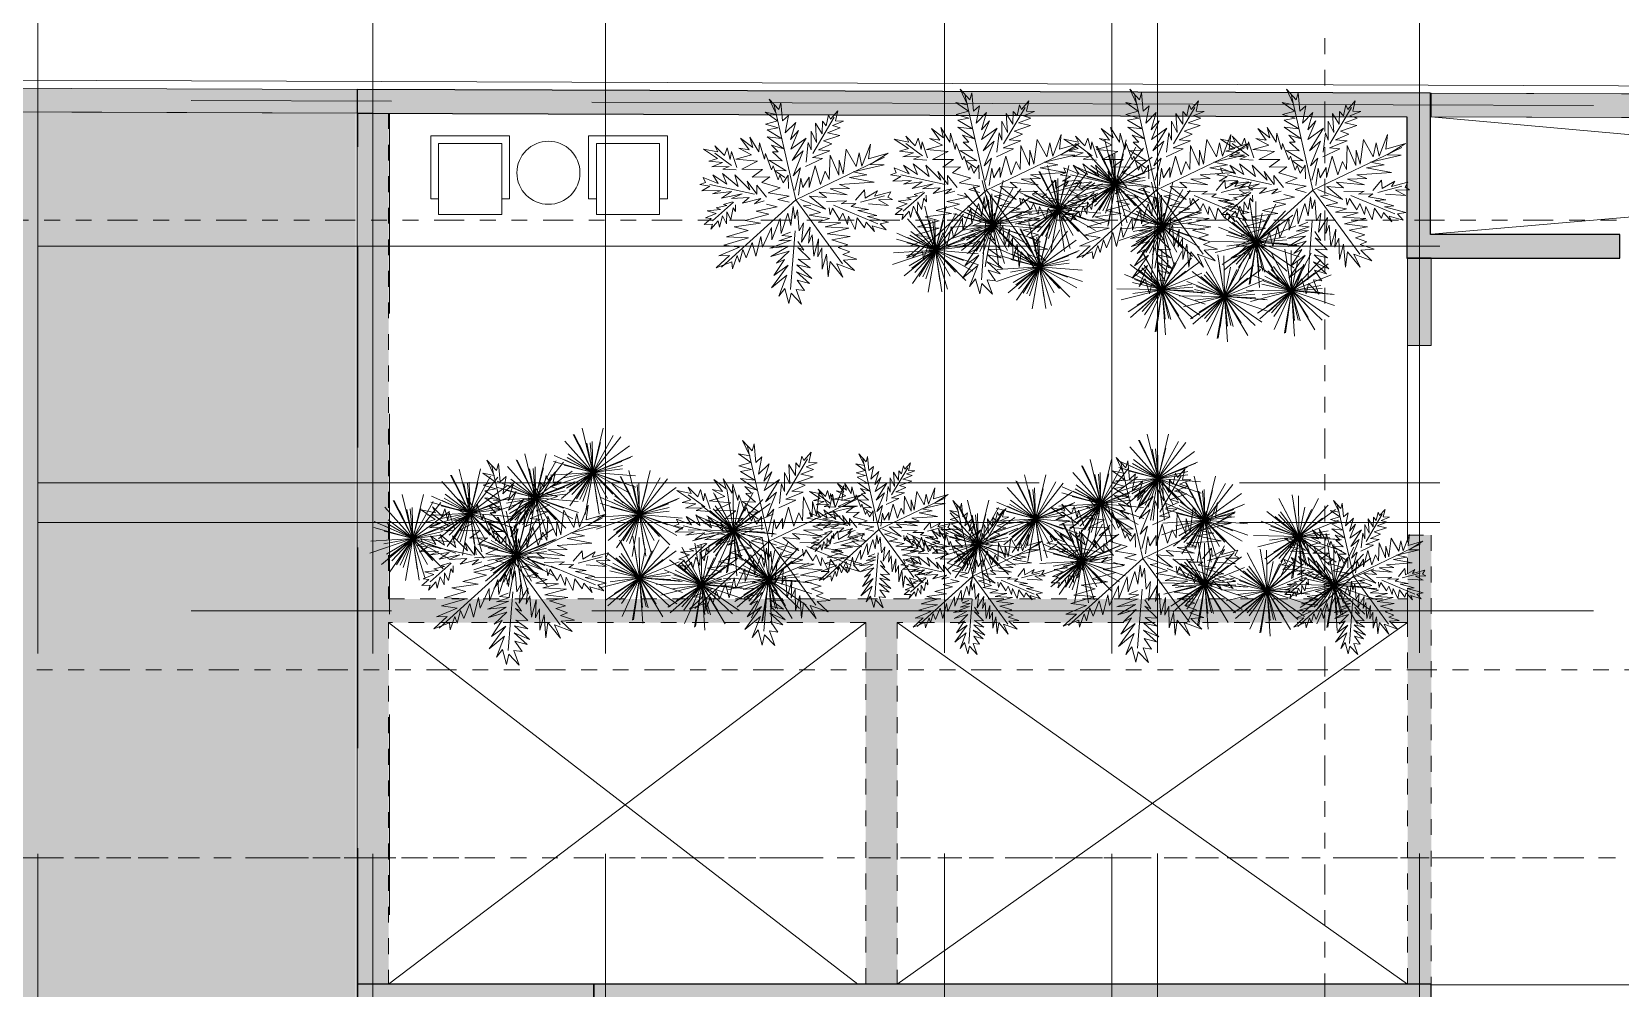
# Model space of a CAD drawing. Header units: metres. Extents: x -54 to 264, y -14 to 31.
# Drawn here: x 22.6 to 32.67, y 15.82 to 21.88 of the extents above; entities that cross this region are included whole.
import ezdxf
from ezdxf.enums import TextEntityAlignment as Align

# ---------------------------------------------------------------- set-up
doc = ezdxf.new("R2010")
doc.units = ezdxf.units.M
doc.header["$LTSCALE"] = 0.001
for name, pattern in [('CENTERX2', [101.6, 63.5, -12.7, 12.7, -12.7]), ('DIVIDEX2', [63.5, 25.4, -12.7, 0, -12.7, 0, -12.7]), ('HIDDENX2', [19.05, 12.7, -6.35])]:
    doc.linetypes.add(name, pattern=pattern)
doc.layers.get('0').update_dxf_attribs({"lineweight": 13, "true_color": 0x000000})
for name, color, linetype, lineweight, true_color in [('Jach-Anotaciones-Hatch-Lum100%', 7, 'Continuous', 13, 0x000000), ('Jach-Anotaciones-Hatch-Lum30%', 7, 'Continuous', 9, 0xb3b3b3), ('Jach-Anotaciones-Hatch-Lum50%', 9, 'Continuous', 13, 0x808080), ('Jach-Anotaciones-Hatch-Lum60%', 7, 'Continuous', 13, 0x666666), ('Jach-Anotaciones-Hatch-Lum80%', 250, 'Continuous', 13, 0x333333), ('JACH-Anotaciones-Lineas-CORTE', 7, 'DIVIDEX2', 18, 0x000000), ('JACH-Anotaciones-Lineas-CORTE @ 0.05', 7, 'DIVIDEX2', 18, 0x000000), ('JACH-Anotaciones-Lineas-CORTE @ 0.075', 7, 'DIVIDEX2', 18, 0x000000), ('JACH-Anotaciones-Lineas-EJES', 7, 'CENTERX2', 9, 0x666666), ('JACH-Arq-Lineas-Piso', 7, 'Continuous', 13, 0x1a1a1a), ('JACH-Arq-Lineas-Proyeccion', 250, 'HIDDENX2', 13, 0x333333), ('JACH-Arq-Líneas-ProyeccionCerramientos', 7, 'HIDDENX2', 13, 0x000000), ('JACH-Arq-Mobiliario01-', 250, 'Continuous', 9, 0x333333), ('JACH-Arq-Muros01-Carga', 7, 'Continuous', 25, 0x000000), ('JACH-Arq-Muros03Bajos', 7, 'Continuous', 13, 0x404040), ('JACH-ArqPaisaje-Vegetación', 7, 'Continuous', 13, 0x999999)]:
    doc.layers.add(name, color=color, linetype=linetype, lineweight=lineweight, true_color=true_color)
doc.styles.add('01c-Arial-JACH(3mm)', font='arial.ttf', dxfattribs={"height": 3})

# ---------------------------------------------------------------- blocks, each defined once
blk = doc.blocks.new('A$C6CAA186E')
at = {"color": 0}
for p, q in [((0.553, 1.62), (0.658, 1.547)), ((0.65, 1.601), (0.553, 1.62)), ((0.588, 1.732), (0.65, 1.601)), ((0.67, 1.644), (0.588, 1.732)), ((0.812, 0.88), (0.627, 1.691)), ((0.686, 1.703), (0.67, 1.644)), ((0.7, 1.547), (0.686, 1.703)), ((1.106, 1.562), (1.169, 1.633)), ((1.169, 1.633), (1.148, 1.547)), ((0.658, 1.547), (0.555, 1.519)), ((0.555, 1.519), (0.663, 1.488)), ((0.663, 1.488), (0.569, 1.471)), ((0.751, 1.593), (0.7, 1.547)), ((0.723, 1.447), (0.751, 1.593)), ((0.812, 1.535), (0.723, 1.447)), ((0.768, 1.389), (0.812, 1.535)), ((0.956, 1.271), (1.137, 1.578)), ((0.988, 1.366), (0.978, 1.528)), ((0.978, 1.528), (1.035, 1.437)), ((1.035, 1.437), (1.037, 1.544)), ((1.037, 1.544), (1.069, 1.507)), ((1.069, 1.507), (1.09, 1.6)), ((1.187, 1.488), (1.081, 1.448)), ((1.09, 1.6), (1.106, 1.562)), ((1.217, 1.544), (1.124, 1.508)), ((1.124, 1.508), (1.187, 1.488)), ((1.148, 1.547), (1.217, 1.544)), ((0.345, 1.401), (0.417, 1.302)), ((0.448, 1.323), (0.345, 1.401)), ((0.501, 1.286), (0.425, 1.409)), ((0.425, 1.409), (0.448, 1.323)), ((0.506, 1.362), (0.501, 1.286)), ((0.547, 1.224), (0.506, 1.362)), ((0.569, 1.471), (0.692, 1.398)), ((0.57, 1.412), (0.711, 1.312)), ((0.692, 1.398), (0.57, 1.412)), ((0.607, 1.343), (0.663, 1.286)), ((0.711, 1.312), (0.607, 1.343)), ((0.836, 1.466), (0.768, 1.389)), ((0.77, 1.309), (0.836, 1.466)), ((0.901, 1.402), (0.77, 1.309)), ((0.783, 1.213), (0.901, 1.402)), ((0.899, 1.2), (0.918, 1.365)), ((0.918, 1.365), (0.941, 1.302)), ((0.941, 1.302), (0.941, 1.462)), ((0.941, 1.462), (0.988, 1.366)), ((1.116, 1.354), (1.004, 1.304)), ((1.184, 1.425), (1.046, 1.378)), ((1.046, 1.378), (1.116, 1.354)), ((1.081, 1.448), (1.184, 1.425)), ((1.443, 1.351), (1.371, 1.166)), ((1.428, 1.226), (1.443, 1.351)), ((0.031, 1.31), (0.154, 1.285)), ((0.151, 1.231), (0.031, 1.31)), ((0.076, 1.208), (0.151, 1.231)), ((0.128, 1.337), (0.209, 1.255)), ((0.154, 1.285), (0.128, 1.337)), ((0.27, 1.17), (0.129, 1.274)), ((0.209, 1.255), (0.233, 1.319)), ((0.233, 1.319), (0.258, 1.222)), ((0.258, 1.222), (0.268, 1.288)), ((0.268, 1.288), (0.313, 1.154)), ((0.439, 1.26), (0.305, 1.223)), ((0.305, 1.223), (0.488, 1.206)), ((0.33, 1.317), (0.439, 1.26)), ((0.417, 1.302), (0.33, 1.317)), ((0.556, 1.273), (0.547, 1.224)), ((0.608, 1.135), (0.556, 1.273)), ((0.585, 1.215), (0.73, 1.127)), ((0.696, 1.211), (0.585, 1.215)), ((0.663, 1.286), (0.615, 1.285)), ((0.615, 1.285), (0.696, 1.211)), ((0.876, 1.294), (0.783, 1.213)), ((0.79, 1.084), (0.876, 1.294)), ((0.812, 0.88), (1.563, 1.24)), ((1.039, 1.229), (0.895, 1.162)), ((1.101, 1.295), (0.953, 1.237)), ((0.953, 1.237), (1.039, 1.229)), ((1.004, 1.304), (1.101, 1.295)), ((1.102, 1.257), (1.095, 1.053)), ((1.175, 1.088), (1.102, 1.257)), ((1.178, 1.217), (1.175, 1.088)), ((1.212, 1.1), (1.178, 1.217)), ((1.239, 1.309), (1.212, 1.1)), ((1.322, 1.161), (1.239, 1.309)), ((1.347, 1.279), (1.322, 1.161)), ((1.371, 1.166), (1.347, 1.279)), ((1.594, 1.274), (1.428, 1.226)), ((1.44, 1.178), (1.594, 1.274)), ((0.194, 1.196), (0.076, 1.208)), ((0.104, 1.16), (0.194, 1.196)), ((0.249, 1.163), (0.104, 1.16)), ((0.229, 1.013), (0.11, 1.091)), ((0.11, 1.091), (0.156, 1.018)), ((0.192, 1.103), (0.229, 1.013)), ((0.326, 0.994), (0.192, 1.103)), ((0.195, 1.141), (0.249, 1.163)), ((0.307, 1.133), (0.195, 1.141)), ((0.297, 1.091), (0.326, 0.994)), ((0.424, 0.965), (0.297, 1.091)), ((0.488, 1.206), (0.355, 1.14)), ((0.355, 1.14), (0.532, 1.138)), ((0.532, 1.138), (0.443, 1.073)), ((0.443, 1.073), (0.592, 1.076)), ((0.592, 1.076), (0.524, 1.026)), ((0.622, 1.167), (0.608, 1.135)), ((0.662, 1.05), (0.622, 1.167)), ((0.73, 1.127), (0.633, 1.129)), ((0.633, 1.129), (0.72, 1.068)), ((0.678, 1.088), (0.662, 1.05)), ((0.705, 1.024), (0.678, 1.088)), ((0.747, 1.09), (0.705, 1.024)), ((0.75, 0.976), (0.747, 1.09)), ((0.853, 1.151), (0.79, 1.084)), ((0.803, 0.963), (0.853, 1.151)), ((0.975, 1.168), (0.926, 0.986)), ((1.021, 1.009), (0.975, 1.168)), ((1.062, 1.122), (1.021, 1.009)), ((1.095, 1.053), (1.062, 1.122)), ((1.265, 1.069), (1.414, 1.093)), ((1.298, 1.116), (1.558, 1.176)), ((1.414, 1.093), (1.298, 1.116)), ((1.558, 1.176), (1.44, 1.178)), ((0.048, 1.026), (0, 1.009)), ((0, 1.009), (0.087, 0.996)), ((0.087, 0.996), (0.018, 0.956)), ((0.018, 0.956), (0.178, 0.96)), ((0.03, 1.068), (0.048, 1.026)), ((0.156, 1.018), (0.03, 1.068)), ((0.463, 0.928), (0.086, 1.01)), ((0.178, 0.96), (0.109, 0.931)), ((0.109, 0.931), (0.268, 0.951)), ((0.268, 0.951), (0.183, 0.895)), ((0.484, 0.928), (0.401, 1.038)), ((0.401, 1.038), (0.424, 0.965)), ((0.482, 1.004), (0.484, 0.928)), ((0.564, 0.903), (0.482, 1.004)), ((0.524, 1.026), (0.68, 0.981)), ((0.68, 0.981), (0.58, 0.941)), ((0.58, 0.941), (0.755, 0.913)), ((0.855, 1.065), (0.835, 0.919)), ((0.872, 0.985), (0.855, 1.065)), ((0.925, 1.072), (0.872, 0.985)), ((0.926, 0.986), (0.925, 1.072)), ((1.011, 0.946), (1.248, 0.924)), ((1.071, 0.899), (1.011, 0.946)), ((1.103, 0.973), (1.267, 0.977)), ((1.248, 0.924), (1.103, 0.973)), ((1.183, 1.009), (1.475, 1.029)), ((1.267, 0.977), (1.183, 1.009)), ((1.475, 1.029), (1.265, 1.069)), ((1.318, 0.877), (1.392, 0.965)), ((1.392, 0.965), (1.398, 0.895)), ((1.398, 0.895), (1.504, 0.956)), ((1.504, 0.956), (1.477, 0.912)), ((1.477, 0.912), (1.615, 0.948)), ((1.615, 0.948), (1.591, 0.904)), ((0.287, 0.861), (0.108, 0.702)), ((0.229, 0.832), (0.139, 0.814)), ((0.139, 0.814), (0.175, 0.8)), ((0.183, 0.895), (0.359, 0.932)), ((0.812, 0.88), (0.185, 0.312)), ((0.277, 0.865), (0.201, 0.842)), ((0.201, 0.842), (0.229, 0.832)), ((0.263, 0.715), (0.282, 0.813)), ((0.359, 0.932), (0.27, 0.892)), ((0.27, 0.892), (0.419, 0.9)), ((0.282, 0.813), (0.304, 0.781)), ((0.304, 0.781), (0.302, 0.838)), ((0.419, 0.9), (0.361, 0.852)), ((0.361, 0.852), (0.516, 0.891)), ((0.516, 0.891), (0.464, 0.848)), ((0.464, 0.848), (0.544, 0.871)), ((0.656, 0.821), (0.476, 0.785)), ((0.565, 0.844), (0.656, 0.821)), ((0.755, 0.913), (0.661, 0.884)), ((0.661, 0.884), (0.756, 0.861)), ((0.771, 0.663), (0.791, 0.823)), ((0.791, 0.823), (0.804, 0.721)), ((0.812, 0.88), (1.207, 0.34)), ((0.853, 0.884), (1.063, 0.802)), ((0.875, 0.829), (0.94, 0.837)), ((1.021, 0.774), (0.875, 0.829)), ((0.928, 0.911), (1.071, 0.899)), ((1.063, 0.802), (0.928, 0.911)), ((1.072, 0.867), (1.244, 0.871)), ((1.102, 0.754), (1.094, 0.813)), ((1.122, 0.809), (1.102, 0.754)), ((1.183, 0.714), (1.122, 0.809)), ((1.132, 0.835), (1.505, 0.679)), ((1.244, 0.871), (1.197, 0.847)), ((1.197, 0.847), (1.319, 0.849)), ((1.319, 0.849), (1.281, 0.823)), ((1.281, 0.823), (1.427, 0.799)), ((1.36, 0.861), (1.563, 0.914)), ((1.597, 0.834), (1.426, 0.847)), ((1.629, 0.883), (1.511, 0.881)), ((1.511, 0.881), (1.597, 0.834)), ((1.591, 0.904), (1.629, 0.883)), ((0.097, 0.722), (0.039, 0.673)), ((0.039, 0.673), (0.108, 0.674)), ((0.14, 0.765), (0.048, 0.728)), ((0.048, 0.728), (0.097, 0.722)), ((0.175, 0.8), (0.064, 0.787)), ((0.064, 0.787), (0.14, 0.765)), ((0.094, 0.632), (0.156, 0.703)), ((0.108, 0.674), (0.094, 0.632)), ((0.156, 0.703), (0.168, 0.65)), ((0.168, 0.65), (0.193, 0.745)), ((0.193, 0.745), (0.226, 0.677)), ((0.226, 0.677), (0.23, 0.78)), ((0.23, 0.78), (0.263, 0.715)), ((0.514, 0.683), (0.292, 0.653)), ((0.584, 0.76), (0.385, 0.707)), ((0.385, 0.707), (0.514, 0.683)), ((0.476, 0.785), (0.584, 0.76)), ((0.61, 0.542), (0.679, 0.724)), ((0.679, 0.724), (0.688, 0.596)), ((0.688, 0.596), (0.744, 0.768)), ((0.744, 0.768), (0.771, 0.663)), ((0.804, 0.721), (0.827, 0.797)), ((0.827, 0.797), (0.842, 0.62)), ((0.842, 0.62), (0.878, 0.686)), ((0.878, 0.686), (0.86, 0.524)), ((0.925, 0.751), (1.021, 0.774)), ((1.096, 0.723), (0.925, 0.751)), ((1.002, 0.693), (1.096, 0.723)), ((1.194, 0.687), (1.002, 0.693)), ((1.062, 0.652), (1.194, 0.687)), ((1.209, 0.767), (1.183, 0.714)), ((1.249, 0.673), (1.209, 0.767)), ((1.258, 0.743), (1.249, 0.673)), ((1.313, 0.63), (1.258, 0.743)), ((1.332, 0.728), (1.313, 0.63)), ((1.392, 0.643), (1.332, 0.728)), ((1.427, 0.799), (1.337, 0.791)), ((1.337, 0.791), (1.497, 0.748)), ((1.408, 0.691), (1.392, 0.643)), ((1.479, 0.613), (1.408, 0.691)), ((1.497, 0.748), (1.418, 0.74)), ((1.418, 0.74), (1.596, 0.691)), ((1.596, 0.691), (1.526, 0.679)), ((1.526, 0.679), (1.576, 0.626)), ((0.412, 0.559), (0.204, 0.499)), ((0.41, 0.622), (0.228, 0.569)), ((0.228, 0.569), (0.412, 0.559)), ((0.292, 0.653), (0.41, 0.622)), ((0.474, 0.404), (0.516, 0.571)), ((0.516, 0.571), (0.531, 0.481)), ((0.531, 0.481), (0.607, 0.647)), ((0.774, 0.539), (0.594, 0.472)), ((0.607, 0.647), (0.61, 0.542)), ((0.78, 0.571), (0.669, 0.533)), ((0.669, 0.533), (0.774, 0.539)), ((0.768, 0.608), (0.693, 0.579)), ((0.693, 0.579), (0.78, 0.571)), ((0.806, 0.62), (0.768, 0.122)), ((0.86, 0.524), (0.934, 0.65)), ((0.934, 0.65), (0.92, 0.515)), ((0.92, 0.515), (0.95, 0.585)), ((0.95, 0.585), (0.964, 0.404)), ((0.964, 0.404), (1.005, 0.55)), ((1.005, 0.55), (0.998, 0.399)), ((1.26, 0.64), (1.062, 0.652)), ((1.078, 0.594), (1.26, 0.64)), ((1.272, 0.571), (1.078, 0.594)), ((1.117, 0.542), (1.272, 0.571)), ((1.252, 0.501), (1.117, 0.542)), ((1.457, 0.661), (1.479, 0.613)), ((1.576, 0.626), (1.457, 0.661)), ((0.253, 0.41), (0.139, 0.307)), ((0.337, 0.481), (0.162, 0.408)), ((0.162, 0.408), (0.253, 0.41)), ((0.204, 0.499), (0.337, 0.481)), ((0.278, 0.299), (0.318, 0.411)), ((0.318, 0.411), (0.336, 0.353)), ((0.336, 0.353), (0.365, 0.461)), ((0.365, 0.461), (0.392, 0.392)), ((0.392, 0.392), (0.444, 0.521)), ((0.444, 0.521), (0.474, 0.404)), ((0.594, 0.472), (0.75, 0.49)), ((0.75, 0.49), (0.602, 0.403)), ((0.602, 0.403), (0.755, 0.448)), ((0.755, 0.448), (0.65, 0.345)), ((0.879, 0.455), (0.829, 0.53)), ((0.933, 0.376), (0.83, 0.477)), ((0.83, 0.477), (0.879, 0.455)), ((0.998, 0.399), (1.032, 0.475)), ((1.032, 0.475), (1.036, 0.294)), ((1.036, 0.294), (1.071, 0.423)), ((1.071, 0.423), (1.086, 0.23)), ((1.171, 0.478), (1.252, 0.501)), ((1.268, 0.442), (1.171, 0.478)), ((1.21, 0.42), (1.268, 0.442)), ((1.329, 0.38), (1.21, 0.42)), ((0.139, 0.307), (0.271, 0.358)), ((0.271, 0.358), (0.278, 0.299)), ((0.747, 0.33), (0.608, 0.136)), ((0.718, 0.378), (0.627, 0.241)), ((0.627, 0.241), (0.747, 0.33)), ((0.65, 0.345), (0.718, 0.378)), ((0.817, 0.273), (0.947, 0.216)), ((0.927, 0.174), (0.817, 0.273)), ((0.822, 0.332), (0.935, 0.307)), ((0.947, 0.216), (0.822, 0.332)), ((0.832, 0.38), (0.933, 0.376)), ((0.935, 0.307), (0.832, 0.38)), ((1.086, 0.23), (1.104, 0.359)), ((1.104, 0.359), (1.21, 0.228)), ((1.159, 0.339), (1.31, 0.283)), ((1.21, 0.228), (1.159, 0.339)), ((1.217, 0.372), (1.329, 0.38)), ((1.31, 0.283), (1.217, 0.372)), ((0.608, 0.136), (0.738, 0.244)), ((0.738, 0.244), (0.668, 0.067)), ((0.825, 0.203), (0.927, 0.174)), ((0.886, 0.114), (0.825, 0.203)), ((0.668, 0.067), (0.719, 0.132)), ((0.719, 0.132), (0.754, 0.004)), ((0.754, 0.004), (0.773, 0.091)), ((0.773, 0.091), (0.861, 0)), ((0.861, 0), (0.816, 0.123)), ((0.816, 0.123), (0.886, 0.114))]:
    blk.add_line(p, q, dxfattribs=at)
blk = doc.blocks.new('A$C0CBA77EA')
for p, q in [((0.957, 2.53), (0.786, 2.761)), ((0.957, 2.53), (0.854, 2.78)), ((0.957, 2.53), (0.942, 2.723)), ((0.957, 2.53), (1.049, 2.802)), ((0.957, 2.53), (0.98, 2.8)), ((0.957, 2.53), (0.977, 2.786)), ((0.957, 2.53), (1.12, 2.767)), ((0.957, 2.53), (0.967, 2.726)), ((0.957, 2.53), (1.141, 2.724)), ((0.957, 2.53), (0.717, 2.654)), ((0.957, 2.53), (0.76, 2.715)), ((0.957, 2.53), (0.842, 2.678)), ((0.957, 2.53), (0.922, 2.715)), ((0.957, 2.53), (1.204, 2.678)), ((0.957, 2.53), (1.124, 2.634)), ((0.648, 2.306), (0.477, 2.537)), ((0.648, 2.306), (0.544, 2.556)), ((0.648, 2.306), (0.74, 2.578)), ((0.648, 2.306), (0.67, 2.576)), ((0.648, 2.306), (0.667, 2.563)), ((0.648, 2.306), (0.811, 2.543)), ((0.957, 2.53), (0.693, 2.487)), ((0.957, 2.53), (0.7, 2.527)), ((0.957, 2.53), (0.718, 2.403)), ((0.957, 2.53), (0.73, 2.409)), ((0.957, 2.53), (0.766, 2.498)), ((0.957, 2.53), (0.773, 2.568)), ((0.957, 2.53), (0.787, 2.608)), ((0.957, 2.53), (0.79, 2.617)), ((0.957, 2.53), (0.8, 2.326)), ((0.957, 2.53), (0.802, 2.414)), ((0.957, 2.53), (0.82, 2.4)), ((0.957, 2.53), (0.83, 2.38)), ((0.957, 2.53), (0.861, 2.291)), ((0.957, 2.53), (0.864, 2.36)), ((0.957, 2.53), (0.894, 2.353)), ((0.957, 2.53), (0.914, 2.341)), ((0.957, 2.53), (0.952, 2.242)), ((0.957, 2.53), (1.146, 2.585)), ((0.957, 2.53), (1.141, 2.571)), ((0.957, 2.53), (1.244, 2.549)), ((0.957, 2.53), (1.145, 2.549)), ((0.957, 2.53), (1.134, 2.329)), ((0.957, 2.53), (0.981, 2.343)), ((0.957, 2.53), (1.098, 2.314)), ((0.957, 2.53), (1.087, 2.386)), ((0.957, 2.53), (1.023, 2.27)), ((0.957, 2.53), (1.201, 2.42)), ((0.957, 2.53), (1.056, 2.37)), ((0.957, 2.53), (1.096, 2.403)), ((0.957, 2.53), (1.224, 2.484)), ((0.957, 2.53), (1.152, 2.502)), ((0.957, 2.53), (1.118, 2.416)), ((0.957, 2.53), (1.222, 2.49)), ((0.648, 2.306), (0.407, 2.43)), ((0.648, 2.306), (0.45, 2.491)), ((0.648, 2.306), (0.532, 2.455)), ((0.648, 2.306), (0.613, 2.491)), ((0.648, 2.306), (0.633, 2.499)), ((0.648, 2.306), (0.657, 2.502)), ((0.648, 2.306), (0.831, 2.5)), ((0.648, 2.306), (0.894, 2.454)), ((0.648, 2.306), (0.463, 2.344)), ((0.648, 2.306), (0.477, 2.385)), ((0.648, 2.306), (0.481, 2.393)), ((0.648, 2.306), (0.814, 2.411)), ((0.648, 2.306), (0.837, 2.361)), ((0.648, 2.306), (0.831, 2.347)), ((0.648, 2.306), (0.935, 2.326)), ((0.648, 2.306), (0.836, 2.325)), ((0.992, 2.104), (0.821, 2.335)), ((0.992, 2.104), (0.888, 2.354)), ((0.992, 2.104), (1.084, 2.377)), ((0.992, 2.104), (1.014, 2.374)), ((0.992, 2.104), (1.011, 2.361)), ((0.992, 2.104), (1.155, 2.341)), ((0.648, 2.306), (0.384, 2.263)), ((0.648, 2.306), (0.39, 2.303)), ((0.648, 2.306), (0.408, 2.179)), ((0.648, 2.306), (0.42, 2.186)), ((0.648, 2.306), (0.457, 2.274)), ((0.648, 2.306), (0.49, 2.102)), ((0.648, 2.306), (0.492, 2.19)), ((0.648, 2.306), (0.51, 2.176)), ((0.648, 2.306), (0.521, 2.156)), ((0.648, 2.306), (0.552, 2.067)), ((0.648, 2.306), (0.554, 2.136)), ((0.648, 2.306), (0.584, 2.129)), ((0.648, 2.306), (0.604, 2.117)), ((0.648, 2.306), (0.643, 2.018)), ((0.648, 2.306), (0.915, 2.26)), ((0.648, 2.306), (0.843, 2.278)), ((0.648, 2.306), (0.912, 2.267)), ((0.648, 2.306), (0.892, 2.196)), ((0.648, 2.306), (0.824, 2.105)), ((0.648, 2.306), (0.672, 2.119)), ((0.648, 2.306), (0.789, 2.09)), ((0.648, 2.306), (0.777, 2.162)), ((0.648, 2.306), (0.808, 2.192)), ((0.648, 2.306), (0.713, 2.046)), ((0.648, 2.306), (0.747, 2.146)), ((0.648, 2.306), (0.787, 2.179)), ((0.992, 2.104), (0.751, 2.228)), ((0.992, 2.104), (0.794, 2.289)), ((0.992, 2.104), (0.876, 2.253)), ((0.992, 2.104), (0.957, 2.289)), ((0.992, 2.104), (0.977, 2.297)), ((0.992, 2.104), (1.001, 2.3)), ((0.992, 2.104), (1.175, 2.299)), ((0.992, 2.104), (1.238, 2.253)), ((0.992, 2.104), (0.807, 2.143)), ((0.992, 2.104), (0.821, 2.183)), ((0.992, 2.104), (0.825, 2.192)), ((0.992, 2.104), (1.158, 2.209)), ((0.992, 2.104), (1.181, 2.159)), ((0.992, 2.104), (1.175, 2.145)), ((0.992, 2.104), (1.279, 2.124)), ((0.992, 2.104), (1.18, 2.123)), ((0.992, 2.104), (0.728, 2.061)), ((0.992, 2.104), (0.734, 2.101)), ((0.992, 2.104), (0.752, 1.978)), ((0.992, 2.104), (0.764, 1.984)), ((0.992, 2.104), (0.801, 2.072)), ((0.992, 2.104), (0.834, 1.9)), ((0.992, 2.104), (0.836, 1.989)), ((0.992, 2.104), (0.854, 1.975)), ((0.992, 2.104), (0.865, 1.954)), ((0.992, 2.104), (0.896, 1.865)), ((0.992, 2.104), (0.898, 1.935)), ((0.992, 2.104), (0.928, 1.927)), ((0.992, 2.104), (0.948, 1.915)), ((0.992, 2.104), (0.987, 1.816)), ((0.992, 2.104), (1.091, 1.944)), ((0.992, 2.104), (1.057, 1.845)), ((0.992, 2.104), (1.121, 1.96)), ((0.992, 2.104), (1.133, 1.889)), ((0.992, 2.104), (1.016, 1.918)), ((0.992, 2.104), (1.256, 2.065)), ((0.992, 2.104), (1.131, 1.977)), ((0.992, 2.104), (1.236, 1.994)), ((0.992, 2.104), (1.152, 1.99)), ((0.992, 2.104), (1.168, 1.903)), ((0.992, 2.104), (1.187, 2.076)), ((0.992, 2.104), (1.259, 2.058)), ((0.546, 1.71), (0.376, 1.942)), ((0.546, 1.71), (0.443, 1.961)), ((0.546, 1.71), (0.45, 1.949)), ((0.546, 1.71), (0.639, 1.982)), ((0.546, 1.71), (0.569, 1.98)), ((0.546, 1.71), (0.679, 1.946)), ((0.948, 1.71), (0.777, 1.941)), ((0.948, 1.71), (0.845, 1.96)), ((0.948, 1.71), (1.04, 1.982)), ((0.948, 1.71), (0.97, 1.98)), ((0.948, 1.71), (0.967, 1.966)), ((0.948, 1.71), (1.111, 1.947)), ((0.546, 1.71), (0.313, 1.84)), ((0.546, 1.71), (0.32, 1.887)), ((0.546, 1.71), (0.478, 1.894)), ((0.546, 1.71), (0.502, 1.898)), ((0.546, 1.71), (0.524, 1.897)), ((0.546, 1.71), (0.738, 1.901)), ((0.546, 1.71), (0.612, 1.887)), ((0.546, 1.71), (0.679, 1.844)), ((0.546, 1.71), (0.685, 1.837)), ((0.948, 1.71), (0.707, 1.834)), ((0.948, 1.71), (0.75, 1.895)), ((0.948, 1.71), (0.832, 1.859)), ((0.948, 1.71), (0.913, 1.895)), ((0.948, 1.71), (0.933, 1.903)), ((0.948, 1.71), (0.957, 1.906)), ((0.948, 1.71), (1.132, 1.904)), ((0.948, 1.71), (1.194, 1.858)), ((0.948, 1.71), (1.114, 1.814)), ((0.546, 1.71), (0.267, 1.777)), ((0.546, 1.71), (0.356, 1.759)), ((0.546, 1.71), (0.711, 1.803)), ((0.546, 1.71), (0.793, 1.785)), ((0.546, 1.71), (0.811, 1.749)), ((0.546, 1.71), (0.738, 1.737)), ((0.948, 1.71), (0.763, 1.748)), ((0.948, 1.71), (0.777, 1.789)), ((0.948, 1.71), (0.781, 1.797)), ((0.948, 1.71), (1.137, 1.765)), ((0.948, 1.71), (1.131, 1.751)), ((0.948, 1.71), (1.235, 1.73)), ((0.948, 1.71), (1.136, 1.729)), ((0.28, 1.413), (0.11, 1.645)), ((0.28, 1.413), (0.177, 1.664)), ((0.28, 1.413), (0.184, 1.652)), ((0.546, 1.71), (0.267, 1.642)), ((0.28, 1.413), (0.373, 1.686)), ((0.28, 1.413), (0.302, 1.683)), ((0.28, 1.413), (0.412, 1.65)), ((0.546, 1.71), (0.306, 1.586)), ((0.546, 1.71), (0.306, 1.592)), ((0.546, 1.71), (0.347, 1.531)), ((0.546, 1.71), (0.35, 1.705)), ((0.546, 1.71), (0.359, 1.694)), ((0.546, 1.71), (0.362, 1.671)), ((0.546, 1.71), (0.369, 1.625)), ((0.546, 1.71), (0.428, 1.553)), ((0.546, 1.71), (0.439, 1.465)), ((0.546, 1.71), (0.452, 1.547)), ((0.546, 1.71), (0.467, 1.534)), ((0.546, 1.71), (0.477, 1.462)), ((0.546, 1.71), (0.5, 1.528)), ((0.546, 1.71), (0.713, 1.605)), ((0.546, 1.71), (0.8, 1.664)), ((0.546, 1.71), (0.729, 1.647)), ((0.546, 1.71), (0.717, 1.628)), ((0.546, 1.71), (0.813, 1.662)), ((0.546, 1.71), (0.58, 1.525)), ((0.546, 1.71), (0.563, 1.443)), ((0.546, 1.71), (0.638, 1.437)), ((0.546, 1.71), (0.661, 1.561)), ((0.546, 1.71), (0.758, 1.564)), ((0.546, 1.71), (0.71, 1.511)), ((0.546, 1.71), (0.687, 1.577)), ((0.546, 1.71), (0.645, 1.544)), ((0.948, 1.71), (0.684, 1.667)), ((0.948, 1.71), (0.691, 1.707)), ((0.948, 1.71), (0.708, 1.583)), ((0.948, 1.71), (0.72, 1.59)), ((0.948, 1.71), (0.757, 1.678)), ((0.948, 1.71), (0.79, 1.506)), ((0.948, 1.71), (0.793, 1.594)), ((0.948, 1.71), (0.811, 1.58)), ((0.948, 1.71), (0.821, 1.56)), ((0.948, 1.71), (0.852, 1.471)), ((0.948, 1.71), (0.854, 1.54)), ((0.948, 1.71), (0.884, 1.533)), ((0.948, 1.71), (0.904, 1.521)), ((0.948, 1.71), (0.943, 1.422)), ((0.948, 1.71), (1.213, 1.671)), ((0.948, 1.71), (1.087, 1.583)), ((0.948, 1.71), (1.047, 1.55)), ((0.948, 1.71), (1.192, 1.6)), ((0.948, 1.71), (1.013, 1.45)), ((0.948, 1.71), (1.109, 1.596)), ((0.948, 1.71), (1.077, 1.566)), ((0.948, 1.71), (1.089, 1.494)), ((0.948, 1.71), (0.972, 1.523)), ((0.948, 1.71), (1.125, 1.509)), ((0.948, 1.71), (1.143, 1.682)), ((0.948, 1.71), (1.215, 1.664)), ((0.28, 1.413), (0.046, 1.543)), ((0.28, 1.413), (0.053, 1.59)), ((0.28, 1.413), (0.211, 1.598)), ((0.28, 1.413), (0.236, 1.602)), ((0.28, 1.413), (0.257, 1.601)), ((0.28, 1.413), (0.472, 1.605)), ((0.28, 1.413), (0.345, 1.59)), ((0.28, 1.413), (0.412, 1.547)), ((0.28, 1.413), (0.418, 1.54)), ((0.28, 1.413), (0, 1.48)), ((0.28, 1.413), (0, 1.345)), ((0.28, 1.413), (0.039, 1.296)), ((0.28, 1.413), (0.039, 1.289)), ((0.28, 1.413), (0.081, 1.235)), ((0.28, 1.413), (0.083, 1.409)), ((0.28, 1.413), (0.089, 1.463)), ((0.28, 1.413), (0.092, 1.397)), ((0.28, 1.413), (0.095, 1.375)), ((0.28, 1.413), (0.103, 1.328)), ((0.28, 1.413), (0.161, 1.257)), ((0.28, 1.413), (0.172, 1.168)), ((0.28, 1.413), (0.186, 1.251)), ((0.28, 1.413), (0.2, 1.237)), ((0.28, 1.413), (0.211, 1.165)), ((0.28, 1.413), (0.234, 1.231)), ((0.28, 1.413), (0.444, 1.506)), ((0.28, 1.413), (0.526, 1.488)), ((0.28, 1.413), (0.544, 1.453)), ((0.28, 1.413), (0.471, 1.441)), ((0.28, 1.413), (0.546, 1.365)), ((0.28, 1.413), (0.463, 1.35)), ((0.28, 1.413), (0.533, 1.368)), ((0.28, 1.413), (0.492, 1.267)), ((0.28, 1.413), (0.45, 1.332)), ((0.28, 1.413), (0.446, 1.309)), ((0.28, 1.413), (0.379, 1.247)), ((0.28, 1.413), (0.42, 1.28)), ((0.28, 1.413), (0.444, 1.215)), ((0.28, 1.413), (0.394, 1.264)), ((0.28, 1.413), (0.372, 1.141)), ((0.28, 1.413), (0.296, 1.146)), ((0.28, 1.413), (0.313, 1.228)), ((0.441, 1.051), (0.534, 1.323)), ((0.441, 1.051), (0.464, 1.321)), ((0.441, 1.051), (0.214, 1.228)), ((0.441, 1.051), (0.271, 1.283)), ((0.441, 1.051), (0.338, 1.302)), ((0.441, 1.051), (0.345, 1.29)), ((0.441, 1.051), (0.373, 1.235)), ((0.441, 1.051), (0.397, 1.239)), ((0.441, 1.051), (0.418, 1.238)), ((0.441, 1.051), (0.573, 1.287)), ((0.441, 1.051), (0.633, 1.242)), ((0.441, 1.051), (0.506, 1.228)), ((0.441, 1.051), (0.161, 1.118)), ((0.441, 1.051), (0.207, 1.181)), ((0.441, 1.051), (0.574, 1.185)), ((0.441, 1.051), (0.58, 1.178)), ((0.441, 1.051), (0.605, 1.144)), ((0.441, 1.051), (0.687, 1.126)), ((0.804, 0.932), (0.577, 1.108)), ((0.804, 0.932), (0.634, 1.164)), ((0.804, 0.932), (0.701, 1.182)), ((0.804, 0.932), (0.708, 1.17)), ((0.804, 0.932), (0.735, 1.116)), ((0.804, 0.932), (0.76, 1.12)), ((0.804, 0.932), (0.781, 1.119)), ((0.804, 0.932), (0.897, 1.204)), ((0.804, 0.932), (0.826, 1.201)), ((0.804, 0.932), (0.936, 1.168)), ((0.804, 0.932), (0.996, 1.123)), ((0.804, 0.932), (0.869, 1.109)), ((0.441, 1.051), (0.161, 0.983)), ((0.441, 1.051), (0.2, 0.927)), ((0.441, 1.051), (0.201, 0.933)), ((0.441, 1.051), (0.242, 0.872)), ((0.441, 1.051), (0.244, 1.047)), ((0.441, 1.051), (0.251, 1.1)), ((0.441, 1.051), (0.254, 1.035)), ((0.441, 1.051), (0.256, 1.012)), ((0.441, 1.051), (0.264, 0.966)), ((0.441, 1.051), (0.322, 0.894)), ((0.441, 1.051), (0.334, 0.806)), ((0.441, 1.051), (0.347, 0.888)), ((0.441, 1.051), (0.361, 0.875)), ((0.441, 1.051), (0.372, 0.803)), ((0.441, 1.051), (0.395, 0.869)), ((0.441, 1.051), (0.706, 1.09)), ((0.441, 1.051), (0.633, 1.079)), ((0.441, 1.051), (0.605, 0.852)), ((0.441, 1.051), (0.54, 0.885)), ((0.441, 1.051), (0.582, 0.918)), ((0.441, 1.051), (0.653, 0.905)), ((0.441, 1.051), (0.555, 0.902)), ((0.441, 1.051), (0.708, 1.003)), ((0.441, 1.051), (0.611, 0.969)), ((0.441, 1.051), (0.624, 0.988)), ((0.441, 1.051), (0.694, 1.005)), ((0.441, 1.051), (0.533, 0.778)), ((0.441, 1.051), (0.607, 0.946)), ((0.441, 1.051), (0.457, 0.784)), ((0.441, 1.051), (0.474, 0.866)), ((0.804, 0.932), (0.57, 1.061)), ((0.804, 0.932), (0.936, 1.066)), ((0.804, 0.932), (0.942, 1.058)), ((0.804, 0.932), (0.968, 1.024)), ((0.804, 0.932), (0.524, 0.999)), ((0.804, 0.932), (0.524, 0.863)), ((0.537, 0.635), (0.63, 0.907)), ((0.804, 0.932), (0.563, 0.814)), ((0.804, 0.932), (0.563, 0.807)), ((0.804, 0.932), (0.605, 0.753)), ((0.804, 0.932), (0.607, 0.927)), ((0.804, 0.932), (0.613, 0.981)), ((0.804, 0.932), (0.616, 0.915)), ((0.804, 0.932), (0.619, 0.893)), ((0.804, 0.932), (0.627, 0.846)), ((0.804, 0.932), (0.685, 0.775)), ((0.804, 0.932), (0.696, 0.686)), ((0.804, 0.932), (0.71, 0.769)), ((0.804, 0.932), (0.724, 0.755)), ((0.804, 0.932), (0.735, 0.684)), ((0.804, 0.932), (0.758, 0.749)), ((0.804, 0.932), (1.05, 1.007)), ((0.804, 0.932), (1.068, 0.971)), ((0.804, 0.932), (0.995, 0.959)), ((0.804, 0.932), (0.968, 0.733)), ((0.804, 0.932), (0.903, 0.765)), ((0.804, 0.932), (0.944, 0.798)), ((0.804, 0.932), (1.016, 0.785)), ((0.804, 0.932), (0.918, 0.782)), ((0.804, 0.932), (1.07, 0.884)), ((0.804, 0.932), (0.974, 0.85)), ((0.804, 0.932), (0.987, 0.869)), ((0.804, 0.932), (1.057, 0.886)), ((0.804, 0.932), (0.896, 0.659)), ((0.804, 0.932), (0.97, 0.827)), ((0.804, 0.932), (0.82, 0.664)), ((0.804, 0.932), (0.837, 0.747)), ((0.537, 0.635), (0.31, 0.812)), ((0.537, 0.635), (0.367, 0.867)), ((0.537, 0.635), (0.434, 0.886)), ((0.537, 0.635), (0.441, 0.874)), ((0.537, 0.635), (0.469, 0.819)), ((0.537, 0.635), (0.493, 0.823)), ((0.537, 0.635), (0.514, 0.822)), ((0.537, 0.635), (0.56, 0.905)), ((0.537, 0.635), (0.669, 0.871)), ((0.537, 0.635), (0.729, 0.826)), ((0.537, 0.635), (0.602, 0.812)), ((0.537, 0.635), (0.303, 0.765)), ((0.537, 0.635), (0.67, 0.769)), ((0.537, 0.635), (0.676, 0.762)), ((0.537, 0.635), (0.701, 0.728)), ((0.537, 0.635), (0.783, 0.71)), ((0.537, 0.635), (0.257, 0.702)), ((0.537, 0.635), (0.258, 0.567)), ((0.537, 0.635), (0.296, 0.511)), ((0.537, 0.635), (0.297, 0.517)), ((0.537, 0.635), (0.338, 0.456)), ((0.537, 0.635), (0.341, 0.63)), ((0.537, 0.635), (0.347, 0.684)), ((0.537, 0.635), (0.35, 0.619)), ((0.537, 0.635), (0.352, 0.596)), ((0.537, 0.635), (0.36, 0.55)), ((0.537, 0.635), (0.418, 0.478)), ((0.537, 0.635), (0.43, 0.39)), ((0.537, 0.635), (0.443, 0.472)), ((0.537, 0.635), (0.457, 0.459)), ((0.537, 0.635), (0.468, 0.387)), ((0.537, 0.635), (0.491, 0.453)), ((0.537, 0.635), (0.802, 0.674)), ((0.537, 0.635), (0.729, 0.662)), ((0.537, 0.635), (0.701, 0.436)), ((0.537, 0.635), (0.636, 0.469)), ((0.537, 0.635), (0.678, 0.502)), ((0.537, 0.635), (0.749, 0.489)), ((0.537, 0.635), (0.651, 0.486)), ((0.537, 0.635), (0.804, 0.587)), ((0.537, 0.635), (0.707, 0.553)), ((0.537, 0.635), (0.72, 0.572)), ((0.537, 0.635), (0.79, 0.589)), ((0.537, 0.635), (0.629, 0.362)), ((0.537, 0.635), (0.704, 0.53)), ((0.537, 0.635), (0.553, 0.368)), ((0.537, 0.635), (0.571, 0.45)), ((0.698, 0.273), (0.528, 0.505)), ((0.698, 0.273), (0.595, 0.523)), ((0.698, 0.273), (0.602, 0.511)), ((0.698, 0.273), (0.791, 0.545)), ((0.698, 0.273), (0.721, 0.542)), ((0.698, 0.273), (0.831, 0.509)), ((0.698, 0.273), (0.471, 0.449)), ((0.698, 0.273), (0.63, 0.457)), ((0.698, 0.273), (0.654, 0.461)), ((0.698, 0.273), (0.676, 0.46)), ((0.698, 0.273), (0.89, 0.464)), ((0.698, 0.273), (0.764, 0.45)), ((0.698, 0.273), (0.831, 0.407)), ((0.698, 0.273), (0.419, 0.34)), ((0.698, 0.273), (0.464, 0.402)), ((0.698, 0.273), (0.508, 0.322)), ((0.698, 0.273), (0.837, 0.399)), ((0.698, 0.273), (0.863, 0.365)), ((0.698, 0.273), (0.945, 0.348)), ((0.698, 0.273), (0.963, 0.312)), ((0.698, 0.273), (0.419, 0.205)), ((0.698, 0.273), (0.458, 0.155)), ((0.698, 0.273), (0.458, 0.148)), ((0.698, 0.273), (0.499, 0.094)), ((0.698, 0.273), (0.502, 0.268)), ((0.698, 0.273), (0.511, 0.256)), ((0.698, 0.273), (0.514, 0.234)), ((0.698, 0.273), (0.521, 0.187)), ((0.698, 0.273), (0.58, 0.116)), ((0.698, 0.273), (0.591, 0.027)), ((0.698, 0.273), (0.604, 0.11)), ((0.698, 0.273), (0.619, 0.096)), ((0.698, 0.273), (0.629, 0.025)), ((0.698, 0.273), (0.652, 0.09)), ((0.698, 0.273), (0.89, 0.3)), ((0.698, 0.273), (0.862, 0.074)), ((0.698, 0.273), (0.797, 0.106)), ((0.698, 0.273), (0.839, 0.14)), ((0.698, 0.273), (0.91, 0.126)), ((0.698, 0.273), (0.812, 0.123)), ((0.698, 0.273), (0.715, 0.006)), ((0.698, 0.273), (0.868, 0.191)), ((0.698, 0.273), (0.965, 0.225)), ((0.698, 0.273), (0.881, 0.21)), ((0.698, 0.273), (0.952, 0.227)), ((0.698, 0.273), (0.732, 0.088)), ((0.698, 0.273), (0.79, 0)), ((0.698, 0.273), (0.865, 0.168))]:
    blk.add_line(p, q)
blk = doc.blocks.new('A$C658d14a5')
at = {"layer": 'JACH-Arq-Muros03Bajos', "lineweight": 0, "ltscale": 100}
for p, q in [((0, 0.45), (0.45, 0.45)), ((0, 0.45), (0, 0.05)), ((0.5, 0.5), (0.1, 0.5)), ((0.1, 0.5), (0.1, 0.45)), ((0.45, 0.45), (0.45, 0.05)), ((0.5, 0), (0.5, 0.5)), ((0.45, 0.05), (0, 0.05)), ((0.1, 0.05), (0.1, 0)), ((0.1, 0), (0.5, 0))]:
    blk.add_line(p, q, dxfattribs=at)
blk = doc.blocks.new('*U297')
at = {"linetype": 'DIVIDEX2', "lineweight": 0, "ltscale": 100}
blk.add_lwpolyline([(-768.02, 0), (62.18, 0)], dxfattribs=at)
at = {"lineweight": 0, "ltscale": 100, "style": '01c-Arial-JACH(3mm)'}
for tag, p in [('JACH-SECCIONMURO', (-773.52, 2.11)), ('NO.DEPLANO', (-773.52, -1.99))]:
    blk.add_attdef(tag, text='', height=3, dxfattribs=at).set_placement(p, align=Align.MIDDLE_CENTER)
blk = doc.blocks.new('*U644')
at = {"layer": 'JACH-Anotaciones-Lineas-CORTE @ 0.075', "xscale": -0.075, "yscale": 0.075, "zscale": 0.075, "rotation": 180}
blk.add_blockref('*U297', (50.94, 17.84), dxfattribs=at)
blk = doc.blocks.new('*U299')
at = {"linetype": 'DIVIDEX2', "lineweight": 0, "ltscale": 100}
blk.add_lwpolyline([(-774, 0), (50.69, 0)], dxfattribs=at)
at = {"lineweight": 0, "ltscale": 100, "style": '01c-Arial-JACH(3mm)'}
for tag, p in [('JACH-SECCIONMURO', (-779.5, 2.11)), ('NO.DEPLANO', (-779.5, -1.99))]:
    blk.add_attdef(tag, text='', height=3, dxfattribs=at).set_placement(p, align=Align.MIDDLE_CENTER)
blk = doc.blocks.new('*U646')
at = {"layer": 'JACH-Anotaciones-Lineas-CORTE @ 0.05', "xscale": 0.05, "yscale": 0.05, "zscale": 0.05}
blk.add_blockref('*U299', (50.94, 16.65), dxfattribs=at)
at = {"layer": 'JACH-Anotaciones-Lineas-CORTE @ 0.075', "xscale": 0.075, "yscale": 0.075, "zscale": 0.075}
blk.add_blockref('*U299', (50.94, 16.65), dxfattribs=at)
blk = doc.blocks.new('*U292')
at = {"linetype": 'DIVIDEX2', "lineweight": 0, "ltscale": 100}
blk.add_lwpolyline([(-810.48, 0), (-344.58, 0)], dxfattribs=at)
at = {"lineweight": 0, "ltscale": 100, "style": '01c-Arial-JACH(3mm)'}
for tag, p in [('JACH-SECCIONMURO', (-815.98, 2.11)), ('NO.DEPLANO', (-815.98, -1.99))]:
    blk.add_attdef(tag, text='', height=3, dxfattribs=at).set_placement(p, align=Align.MIDDLE_CENTER)
blk = doc.blocks.new('*U650')
at = {"layer": 'JACH-Anotaciones-Lineas-CORTE @ 0.075', "xscale": -0.075, "yscale": 0.075, "zscale": 0.075, "rotation": 90}
blk.add_blockref('*U292', (30.796, -31.058), dxfattribs=at)
blk = doc.blocks.new('*U294')
at = {"linetype": 'DIVIDEX2', "lineweight": 0, "ltscale": 100}
blk.add_lwpolyline([(-767.38, 0), (62.18, 0)], dxfattribs=at)
at = {"lineweight": 0, "ltscale": 100, "style": '01c-Arial-JACH(3mm)'}
for tag, p in [('JACH-SECCIONMURO', (-772.88, 2.11)), ('NO.DEPLANO', (-772.88, -1.99))]:
    blk.add_attdef(tag, text='', height=3, dxfattribs=at).set_placement(p, align=Align.MIDDLE_CENTER)
blk = doc.blocks.new('*U652')
at = {"layer": 'JACH-Anotaciones-Lineas-CORTE @ 0.075', "xscale": -0.075, "yscale": 0.075, "zscale": 0.075, "rotation": 180}
blk.add_blockref('*U294', (50.94, 20.69), dxfattribs=at)

msp = doc.modelspace()

# ---------------------------------------------------------------- hatches: boundary and pattern name
at = {"layer": 'Jach-Anotaciones-Hatch-Lum30%', "ltscale": 100}
h = msp.add_hatch(color=256, dxfattribs=at)
h.dxf.hatch_style = 1
h.paths.add_polyline_path([(28.086, 18.14), (28.086, 15.85), (27.886, 15.85), (27.886, 18.14), (24.861, 18.14), (24.861, 15.85), (24.661, 15.85), (24.661, 18.14), (24.661, 21.368), (24.861, 21.368), (24.861, 18.29), (31.321, 18.29), (31.321, 18.14)])
at = {"layer": 'Jach-Anotaciones-Hatch-Lum50%', "ltscale": 100}
for points in [[(24.661, 21.518), (5.961, 21.584), (5.961, 21.434), (24.661, 21.368)], [(31.471, 21.495), (31.471, 21.345), (39.771, 21.316), (39.771, 20.6), (39.921, 20.6), (39.921, 21.466)]]:
    msp.add_hatch(color=256, dxfattribs=at).paths.add_polyline_path(points)
h = msp.add_hatch(color=256, dxfattribs=at)
h.dxf.hatch_style = 1
h.paths.add_polyline_path([(31.321, 20.45), (31.321, 19.895), (31.471, 19.895), (31.471, 20.45)])
h = msp.add_hatch(color=256, dxfattribs=at)
h.dxf.hatch_style = 1
h.paths.add_polyline_path([(31.321, 15.85), (31.321, 18.695), (31.471, 18.695), (31.471, 15.85)])
at = {"layer": 'Jach-Anotaciones-Hatch-Lum60%', "ltscale": 100}
h = msp.add_hatch(dxfattribs=at)
h.set_pattern_fill('AR-RSHKE', color=256, scale=0.001, angle=90)
h.set_pattern_definition([(90, (0.1906, 0.00506), (-0.3048, 0.6477), [0.1524, -0.127, 0.1778, -0.0762, 0.2286, -0.1016]), (90, (0.1779, 0.15746), (-0.3048, 0.6477), [0.127, -0.4826, 0.1016, -0.1524]), (90, (0.20966, 0.46226), (-0.3048, 0.6477), [0.0762, -0.7874]), (180, (0.19061, 0.00506), (-0.3048, -0.2159), [0.2921, -0.9271]), (180, (0.19061, 0.15746), (-0.3048, -0.2159), [0.28575, -0.93345]), (180, (0.19061, 0.28446), (-0.3048, -0.2159), [0.2667, -0.9525]), (180, (0.20966, 0.46226), (-0.3048, -0.2159), [0.2921, -0.9271]), (180, (0.20966, 0.53846), (-0.3048, -0.2159), [0.2921, -0.9271]), (180, (0.19061, 0.76706), (-0.3048, -0.2159), [0.2794, -0.9398])])
h.paths.add_polyline_path([(24.651, 21.373), (21.961, 21.377), (21.961, 0.2), (24.651, 0.205)])
at = {"layer": 'Jach-Anotaciones-Hatch-Lum80%', "ltscale": 100}
h = msp.add_hatch(color=256, dxfattribs=at)
h.dxf.hatch_style = 1
h.paths.add_polyline_path([(32.667, 20.599), (31.467, 20.599), (31.467, 21.494), (24.661, 21.518), (24.661, 21.368), (31.317, 21.345), (31.317, 20.449), (32.667, 20.449)])
h = msp.add_hatch(color=256, dxfattribs=at)
h.dxf.hatch_style = 1
h.paths.add_polyline_path([(26.161, 15.85), (24.661, 15.85), (24.661, 15.7), (26.161, 15.7)])
h = msp.add_hatch(color=256, dxfattribs=at)
h.dxf.hatch_style = 1
h.paths.add_polyline_path([(31.471, 13.75), (31.471, 15.85), (26.161, 15.85), (26.161, 15.05), (26.461, 15.05), (26.461, 15.7), (29.371, 15.7), (29.371, 13.75), (29.521, 13.75), (29.521, 15.7), (31.321, 15.7), (31.321, 13.9), (30.321, 13.9), (30.321, 13.75)])

# ---------------------------------------------------------------- linework, layer by layer
at = {"layer": 'Jach-Anotaciones-Hatch-Lum100%', "ltscale": 100}
for points in [[(24.661, 21.518), (5.961, 21.584), (5.961, 21.434), (24.661, 21.368)], [(24.661, 21.368), (21.961, 21.378), (21.961, 0.2), (24.661, 0.2)], [(31.321, 20.45), (31.321, 19.895), (31.471, 19.895), (31.471, 20.45)]]:
    msp.add_lwpolyline(points, close=True, dxfattribs=at)
for points in [[(31.321, 18.14), (31.321, 18.29)], [(28.086, 15.85), (27.886, 15.85)]]:
    msp.add_lwpolyline(points, dxfattribs=at)
at = {"layer": 'JACH-Anotaciones-Lineas-EJES', "ltscale": 100}
for points in [[(22.636, -2.375), (22.636, 25.95)], [(24.761, -2.375), (24.761, 25.943)], [(26.236, -2.375), (26.236, 25.938)], [(28.386, -2.372), (28.386, 25.919)], [(29.446, -2.375), (29.446, 25.915)], [(29.736, -2.372), (29.736, 25.919)], [(31.396, -2.372), (31.396, 25.919)], [(-4.331, 21.544), (52.147, 21.348)], [(22.636, 20.525), (52.147, 20.525)], [(22.636, 19.025), (52.147, 19.025)], [(22.636, 18.775), (52.147, 18.775)], [(-4.331, 18.215), (52.147, 18.215)]]:
    msp.add_lwpolyline(points, dxfattribs=at)
at = {"layer": 'JACH-Arq-Lineas-Piso', "ltscale": 100}
msp.add_lwpolyline([(0.085, 21.654), (44.72, 21.499), (44.671, 0), (0, 0)], close=True, dxfattribs=at)
msp.add_lwpolyline([(31.321, 19.895), (31.321, 18.695)], dxfattribs=at)
at = {"layer": 'JACH-Arq-Lineas-Proyeccion', "ltscale": 100}
msp.add_lwpolyline([(24.866, 21.368), (24.866, 0.2)], dxfattribs=at)
at = {"layer": 'JACH-Arq-Lineas-Proyeccion', "linetype": 'Continuous', "ltscale": 100}
for points in [[(31.471, 21.345), (39.771, 20.6)], [(39.771, 21.316), (31.471, 20.6)], [(24.861, 18.14), (27.836, 15.85)], [(27.886, 18.14), (24.861, 15.85)], [(28.086, 18.14), (31.321, 15.85)], [(28.086, 15.85), (31.321, 18.14)]]:
    msp.add_lwpolyline(points, dxfattribs=at)
at = {"layer": 'JACH-Arq-Líneas-ProyeccionCerramientos', "color": 3, "lineweight": 0}
for points in [[(28.086, 18.14), (28.086, 15.85), (27.886, 15.85), (27.886, 18.14), (24.861, 18.14), (24.861, 15.85), (24.661, 15.85), (24.661, 18.14), (24.661, 21.368), (24.861, 21.368), (24.861, 18.29), (31.321, 18.29), (31.321, 18.14)], [(31.321, 15.85), (31.321, 18.695), (31.471, 18.695), (31.471, 15.85)]]:
    msp.add_lwpolyline(points, close=True, dxfattribs=at)
at = {"layer": 'JACH-Arq-Líneas-ProyeccionCerramientos', "lineweight": 0, "ltscale": 100}
for points in [[(24.666, 0.2), (24.666, 21.368)], [(31.471, 15.845), (38.571, 15.845)]]:
    msp.add_lwpolyline(points, dxfattribs=at)
at = {"layer": 'JACH-Arq-Mobiliario01-', "ltscale": 100}
msp.add_circle((25.874, 20.99), 0.2, dxfattribs=at)
at = {"layer": 'JACH-Arq-Muros01-Carga', "color": 3, "ltscale": 100}
for points in [[(32.667, 20.599), (31.467, 20.599), (31.467, 21.494), (24.661, 21.518), (24.661, 21.368), (31.317, 21.345), (31.317, 20.449), (32.667, 20.449)], [(26.161, 15.85), (24.661, 15.85), (24.661, 15.7), (26.161, 15.7)], [(31.471, 13.75), (31.471, 15.85), (26.161, 15.85), (26.161, 15.05), (26.461, 15.05), (26.461, 15.7), (29.371, 15.7), (29.371, 13.75), (29.521, 13.75), (29.521, 15.7), (31.321, 15.7), (31.321, 13.9), (30.321, 13.9), (30.321, 13.75)]]:
    msp.add_lwpolyline(points, close=True, dxfattribs=at)
at = {"layer": 'JACH-Arq-Muros03Bajos', "ltscale": 100}
msp.add_lwpolyline([(31.471, 21.495), (31.471, 21.345), (39.921, 21.315), (39.921, 21.465)], close=True, dxfattribs=at)
at = {"layer": 'JACH-Arq-Muros03Bajos', "color": 3, "ltscale": 100}
msp.add_lwpolyline([(31.471, 21.495), (31.471, 21.345), (39.771, 21.316), (39.771, 20.6), (39.921, 20.6), (39.921, 21.466)], close=True, dxfattribs=at)
at = {"layer": 'JACH-Arq-Muros03Bajos', "ltscale": 100}
msp.add_lwpolyline([(27.836, 18.29), (27.886, 18.29)], dxfattribs=at)

# ---------------------------------------------------------------- block references
at = {"layer": 'JACH-Anotaciones-Lineas-CORTE', "lineweight": 0}
for name in ['*U650', '*U652', '*U644', '*U646']:
    msp.add_blockref(name, (0, 0), dxfattribs=at)
at = {"layer": 'JACH-Arq-Mobiliario01-', "ltscale": 100, "xscale": -1, "rotation": 269.9999999999998}
for p in [(25.128, 20.725), (26.128, 20.725)]:
    msp.add_blockref('A$C658d14a5', p, dxfattribs=at)
at = {"layer": 'JACH-ArqPaisaje-Vegetación'}
for p, xscale, yscale, zscale in [((26.833, 20.158), 0.75, 0.75, 0.75), ((28.043, 20.22), 0.75, 0.75, 0.75), ((29.119, 20.22), 0.75, 0.75, 0.75), ((30.112, 20.22), 0.75, 0.75, 0.75), ((26.664, 17.995), 0.75, 0.75, 0.75), ((25.043, 17.871), 0.75, 0.75, 0.75), ((27.512, 18.234), 0.5625, 0.5625, 0.5625), ((29.033, 17.887), 0.75, 0.75, 0.75), ((28.108, 17.939), 0.5625, 0.5625, 0.5625), ((30.521, 17.939), 0.5625, 0.5625, 0.5625)]:
    msp.add_blockref('A$C6CAA186E', p, dxfattribs=dict(at, xscale=xscale, yscale=yscale, zscale=zscale))
at = {"layer": 'JACH-ArqPaisaje-Vegetación', "rotation": 270}
for p in [(28.056, 21.198), (24.742, 19.371), (28.326, 19.334)]:
    msp.add_blockref('A$C0CBA77EA', p, dxfattribs=at)

doc.saveas('drawing.dxf')
